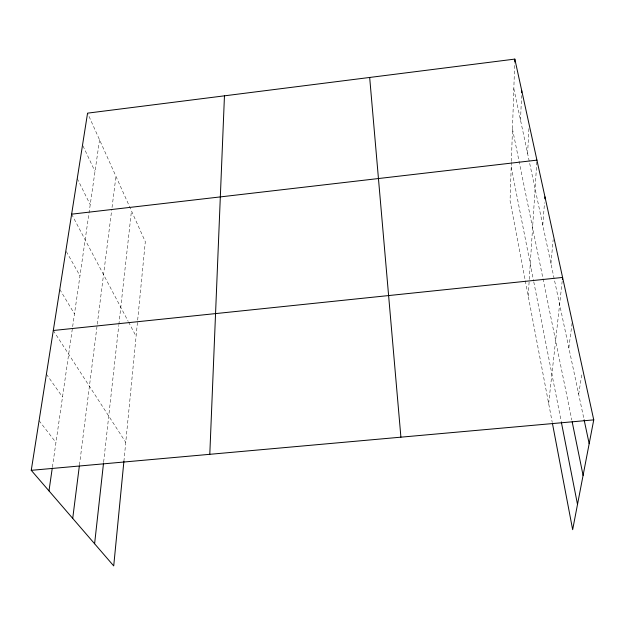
<?xml version="1.0" encoding="UTF-8"?>
<svg xmlns="http://www.w3.org/2000/svg" width="625" height="625" viewBox="0 0 625 625"><rect width="100%" height="100%" fill="white"/><g stroke="black" fill="none" stroke-linecap="round" stroke-linejoin="round"><path stroke-width="0.47" stroke-dasharray="3.12 2.34" d="M511.359 162.281L510.062 200.695L525.125 279.844M511.391 161.359L514.695 62.906M520.523 120.211L521.57 95.586M527.602 153.539L528.922 128.344M528.203 296.039L529.211 280.359M529.273 279.398L536.867 161.086M542.789 225.102L544.516 202.711M550.945 263.555L553.148 239.711M123.898 461.383L145.305 241.695L87.562 113.148M103.641 462.102L118.773 325.469M118.875 324.516L131.461 210.883M548.656 403.547L562.172 281.297M79.461 465.039L111.789 209.398M112.031 207.477L115.961 176.383M568.836 347.852L572.156 322.727M52.406 467.156L99.555 139.859M578.672 394.188L582.039 372.984M39.078 420.68L55.961 442.477M46.406 374.164L62.508 397.016M53.297 330.5L125.758 442.344M59.773 289.422L74.484 313.906M66.344 251.547L79.969 275.82M71.633 214.172L128.164 321.289M128.602 322.109L136.086 336.297M77.242 178.609L90.219 204.68M82.953 145.867L95.016 171.406M513.836 88.664L584.125 419.891M512.477 128.977L571.805 420.016M511.203 166.922L533.586 280.883M533.773 281.82L561.25 421.672M525.305 280.797L552.258 422.477"/><path stroke-width="0.94" d="M514.734 61.953L514.828 59.094L87.562 113.148L31.25 470.328L113.719 565.906L123.898 461.383M209.797 454.312L224.461 95.828M521.695 92.742L521.773 90.852M544.812 198.812L544.969 196.867M94.602 543.75L103.531 463.062M562.383 279.375L562.594 277.445L53.297 330.5M72.719 518.391L79.344 466M48.984 490.883L52.266 468.102M514.828 59.094L593.75 419.875L572.656 529.672L552.438 423.422M71.633 214.172L536.93 160.133M31.25 470.328L593.75 419.875M584.125 419.891L589.172 443.687M572.188 421.922L583.086 475.375M561.43 422.617L577.508 504.422M369.672 77.453L400.906 437.172"/></g></svg>
